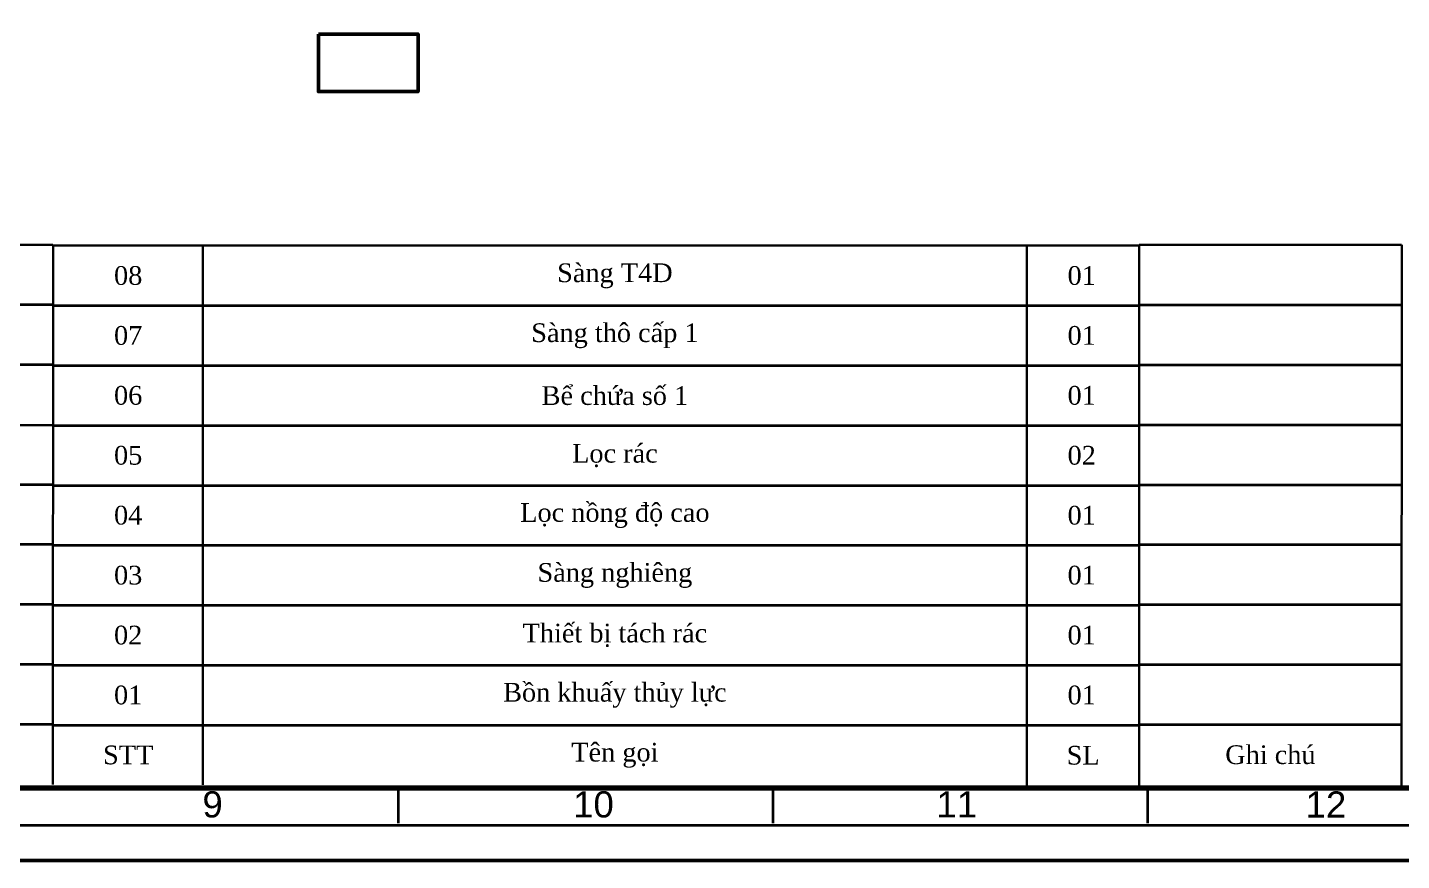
# Model space of a CAD drawing. Header units: millimetres. Extents: x 46 to 1471, y 49 to 643.
# Drawn here: x 472.3 to 655.7, y 49.3 to 160.5 of the extents above; entities that cross this region are included whole.
import ezdxf
from ezdxf.enums import TextEntityAlignment as Align

# ---------------------------------------------------------------- set-up
doc = ezdxf.new("R2010")
doc.units = ezdxf.units.MM
doc.layers.get('0').update_dxf_attribs({"lineweight": 50})
for name, color, linetype, lineweight in [('11', 7, 'Continuous', 70), ('chu', 7, 'Continuous', 25), ('Lien_Dam', 7, 'Continuous', 30), ('NET MANH', 7, 'Continuous', 35), ('netdam', 7, 'Continuous', 50)]:
    doc.layers.add(name, color=color, linetype=linetype, lineweight=lineweight)
doc.styles.get("Standard").update_dxf_attribs({"font": 'arial.ttf'})
doc.styles.add('VnArialH', font='VHARIAL.TTF', dxfattribs={"width": 0.8, "oblique": 15, "height": 5})

msp = doc.modelspace()

# ---------------------------------------------------------------- linework, layer by layer
msp.add_line((46.27, 49.31), (887.27, 49.31))
at = {"layer": '11'}
msp.add_lwpolyline([(66.27, 633.31), (877.31, 633.31), (877.31, 58.98), (66.27, 58.98)], close=True, dxfattribs=at)
at = {"layer": 'Lien_Dam'}
for p, q in [((105.65, 131.52), (475.68, 131.52)), ((475.68, 59.44), (475.72, 131.56)), ((475.75, 131.39), (620.69, 131.39)), ((495.68, 59.43), (495.68, 131.39)), ((605.69, 59.31), (605.69, 131.39)), ((620.69, 131.48), (655.69, 131.48)), ((620.69, 59.31), (620.69, 131.39)), ((655.69, 59.36), (655.73, 131.48))]:
    msp.add_line(p, q, dxfattribs=at)
at = {"layer": 'NET MANH'}
for p, q in [((290.74, 123.52), (475.68, 123.52)), ((475.75, 123.39), (620.69, 123.39)), ((620.69, 123.48), (655.69, 123.48)), ((290.74, 115.52), (475.68, 115.52)), ((475.75, 115.39), (620.69, 115.39)), ((620.69, 115.48), (655.69, 115.48)), ((475.75, 107.39), (420.68, 107.52)), ((475.75, 107.39), (620.69, 107.39)), ((620.69, 107.48), (655.69, 107.48)), ((290.74, 99.52), (475.68, 99.52)), ((475.75, 99.39), (620.69, 99.39)), ((620.69, 99.48), (655.69, 99.48)), ((290.74, 91.52), (475.68, 91.52)), ((475.75, 91.39), (620.69, 91.39)), ((620.69, 91.48), (655.69, 91.48)), ((290.74, 83.52), (475.68, 83.52)), ((475.75, 83.39), (620.69, 83.39)), ((620.69, 83.48), (655.69, 83.48)), ((290.74, 75.52), (475.68, 75.52)), ((475.75, 75.39), (620.69, 75.39)), ((620.69, 75.48), (655.69, 75.48)), ((290.74, 67.52), (475.68, 67.52)), ((475.75, 67.39), (620.69, 67.39)), ((620.69, 67.48), (655.69, 67.48)), ((521.77, 59.31), (521.77, 54.31)), ((571.77, 59.31), (571.77, 54.31)), ((621.77, 59.31), (621.77, 54.31))]:
    msp.add_line(p, q, dxfattribs=at)
msp.add_lwpolyline([(61.27, 638.31), (882.31, 638.31), (882.31, 53.98), (61.27, 53.98)], close=True, dxfattribs=at)
at = {"layer": 'netdam'}
msp.add_lwpolyline([(511.12, 159.63), (524.42, 159.63), (524.42, 151.95), (511.12, 151.95)], close=True, dxfattribs=at)

# ---------------------------------------------------------------- texts
at = {"style": 'VnArialH'}
for s, p in [('9', (496.99, 56.81)), ('10', (547.83, 56.81)), ('11', (596.32, 56.81)), ('12', (645.6, 56.81))]:
    msp.add_text(s, height=3.5, dxfattribs=at).set_placement(p, align=Align.MIDDLE)
at = {"layer": 'chu', "char_height": 2.5, "attachment_point": 5}
for s, width, insert in [('{\\fTimes New Roman|b0|i0|c0|p18;08}', 19.9369, (485.72, 127.39)), ('{\\fTimes New Roman|b0|i0|c0|p18;Sàng T4D}', 110, (550.69, 127.36)), ('{\\fTimes New Roman|b0|i0|c0|p18;01}', 8.1609, (613, 127.39)), ('{\\fTimes New Roman|b0|i0|c0|p18;Sàng thô cấp 1}', 110, (550.69, 119.36)), ('{\\fTimes New Roman|b0|i0|c0|p18;07}', 19.9369, (485.72, 119.39)), ('{\\fTimes New Roman|b0|i0|c0|p18;01}', 8.1609, (613, 119.39)), ('{\\fTimes New Roman|b0|i0|c0|p18;06}', 19.9369, (485.72, 111.39)), ('{\\fTimes New Roman|b0|i0|c0|p18;Bể chứa số 1}', 110, (550.69, 111.36)), ('{\\fTimes New Roman|b0|i0|c0|p18;01}', 8.1609, (613, 111.39)), ('{\\fTimes New Roman|b0|i0|c0|p18;05}', 19.9369, (485.72, 103.39)), ('{\\fTimes New Roman|b0|i0|c0|p18;Lọc rác}', 110, (550.69, 103.36)), ('{\\fTimes New Roman|b0|i0|c0|p18;02}', 8.1609, (613, 103.39)), ('{\\fTimes New Roman|b0|i0|c0|p18;Lọc nồng độ cao}', 110, (550.69, 95.36)), ('{\\fTimes New Roman|b0|i0|c0|p18;04}', 19.9369, (485.72, 95.39)), ('{\\fTimes New Roman|b0|i0|c0|p18;01}', 8.1609, (613, 95.39)), ('{\\fTimes New Roman|b0|i0|c0|p18;03}', 19.9369, (485.72, 87.39)), ('{\\fTimes New Roman|b0|i0|c0|p18;Sàng nghiêng}', 110, (550.69, 87.36)), ('{\\fTimes New Roman|b0|i0|c0|p18;01}', 8.1609, (613, 87.39)), ('{\\fTimes New Roman|b0|i0|c0|p18;Thiết bị tách rác}', 110, (550.69, 79.36)), ('{\\fTimes New Roman|b0|i0|c0|p18;02}', 19.9369, (485.72, 79.39)), ('{\\fTimes New Roman|b0|i0|c0|p18;01}', 8.1609, (613, 79.39)), ('{\\fTimes New Roman|b0|i0|c0|p18;01}', 19.9369, (485.72, 71.39)), ('{\\fTimes New Roman|b0|i0|c0|p18;Bồn khuấy thủy lực}', 110, (550.69, 71.36)), ('{\\fTimes New Roman|b0|i0|c0|p18;01}', 8.1609, (613, 71.39)), ('{\\fTimes New Roman|b0|i0|c0|p18;STT}', 19.9369, (485.72, 63.39)), ('{\\fTimes New Roman|b0|i0|c0|p18;Tên gọi}', 110, (550.69, 63.36)), ('{\\fTimes New Roman|b0|i0|c0|p18;SL}', 15, (613.19, 63.35)), ('{\\fTimes New Roman|b0|i0|c0|p18;Ghi chú}', 35, (638.19, 63.42))]:
    msp.add_mtext_dynamic_manual_height_columns(s, width=width, gutter_width=12.5, heights=[0], dxfattribs=dict(at, insert=insert))

doc.saveas('drawing.dxf')
